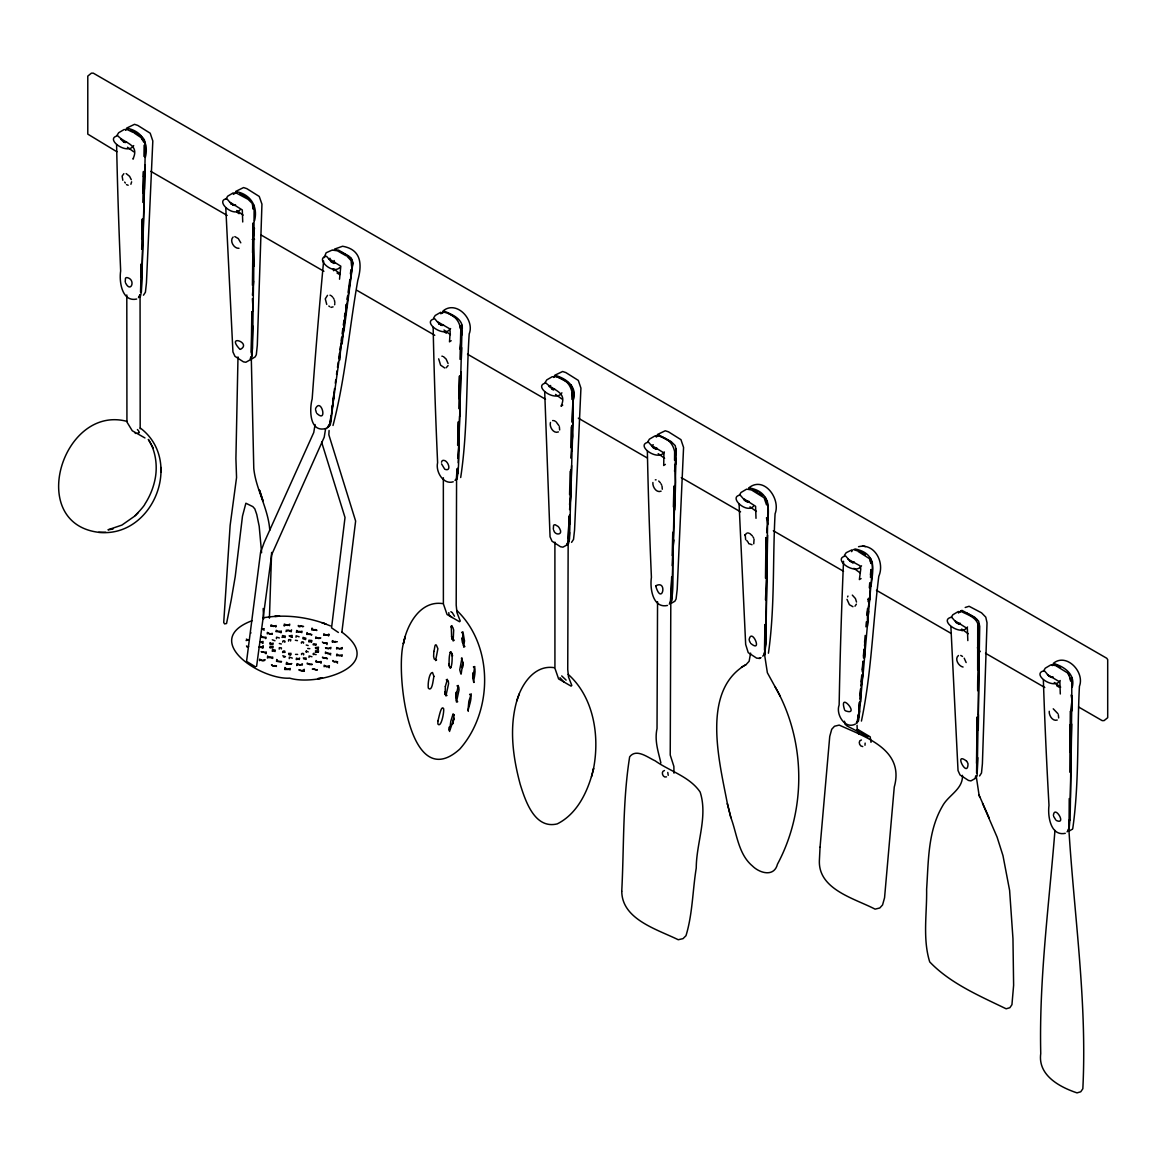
<?xml version="1.0" encoding="UTF-8"?>
<svg xmlns="http://www.w3.org/2000/svg" width="1166" height="1166" viewBox="0 0 1166 1166"><rect width="100%" height="100%" fill="white"/><g stroke="black" fill="none" stroke-linecap="round" stroke-linejoin="round"><path stroke-width="1.5" d="M271.605 552.422L269.419 618.184M126.802 294.969L126.934 422.019L132.254 430.75L144.948 437.95M140.066 294.794L140.182 428.767M351.578 266.139L351.083 260.601L347.235 256.491M352.744 263.05L330.051 424.249M443.342 477.739L443.386 603.871L447.059 614.511L459.521 621.726L460.249 621.012L456.97 612.616L456.197 605.125L456.576 477.71M554.899 542.132L554.929 668.264L558.616 678.918L571.078 686.133L571.806 685.419L568.527 677.023L567.74 669.532L568.163 541.957M657.551 601.671L657.026 728.546C654.374 740.774 658.28 751.604 660.889 762.972M670.8 603.011L670.231 755.043L673.861 766.368L674.006 773.175M867.417 626.317L867.475 612.019L869.982 597.692L870.259 582.636M468.032 710.05L468.849 701.305L471.268 693.872M252.57 252.716L252.935 223.551M251.841 311.686L251.258 352.351M252.424 285.306L253.197 222.866M252.089 311.788L251.492 354.435M280.962 632.817L279.33 631.2L276.065 631.68M621.755 891.101C624.087 846.414 622.615 800.969 629.655 756.836C636.388 748.018 648.048 757.696 655.175 760.83C669.794 771.236 689.645 776.571 700.139 792.049C708.097 816.55 696.291 843.047 696.248 868.029C692.575 890.518 692.648 913.838 685.987 935.7L683.043 938.63L678.248 939.738C657.056 929.317 621.959 919.391 621.769 891.32M764.911 624.51L764.502 650.089M765.494 578.249L765.989 537.555M765.173 624.626L764.765 650.774L764.444 654.097L762.768 656.167M765.479 599.849L767.184 562.712L766.251 537.643M766.689 532.673C767.898 514.716 774.282 492.897 750.102 488.073L748.761 488.423M976.525 763.293L977.093 717.075M977.676 669.692L977.735 624.801M977.676 690.709C977.356 668.322 980.125 646.474 977.982 624.291C975.753 616.858 966.745 614.453 960.536 611.173L958.452 613.024M977.341 717.163L976.583 773.073M1070.14 724.727L1069.805 752.274M1069.222 798.579L1069.062 826.461L1068.726 829.769L1067.065 831.839M1070.301 711.581L1069.805 772.213M1072.21 687.386C1075.591 674.881 1065.097 667.01 1054.385 663.745L1052.315 665.597M237.995 356.942L235.911 458.53L236.552 477.521L230.139 525.414L223.726 622.513L224.586 623.897L226.554 623.504L231.247 599.82L235.24 576.529L242.484 516.115L245.88 503.231L252.833 506.627L254.829 508.886L256.739 514.425L259.187 526.23L261.592 552.728M254.582 220.578C258.05 206.819 251.04 194.722 236.829 191.734L234.745 193.571M864.633 657.405L864.837 642.437L864.531 645.891M1071.948 695.825L1070.315 797.938M1071.889 710.896L1071.7 677.329M253.911 266.373L252.978 239.657L254.465 228.026M767.592 535.223L765.814 644.434L764.648 655.161M978.347 714.714L979.221 623.941M978.274 729.77L978.507 714.86M1071.685 724.057L1070.111 820.106M252.76 325.926L251.812 356.49M253.518 281.152L252.541 348.095L251.375 358.822M860.552 701.99L860.785 688.975L859.91 699.075M977.793 757.667L977.093 775.886L975.403 777.955M460.73 331.435L460.031 359.332M461.998 334.89L462.1 330.663M573.555 399.297C577.126 386.791 566.661 378.804 555.89 375.583L553.777 377.434M140.736 277.056L141.057 264.114M142.179 219.135L141.684 239.132M142.85 202.418L143.607 171.898M141.319 264.216L140.532 292.185M142.427 219.223L141.684 249.218M303.277 657.959L306.104 658.018L305.813 659.475M460.031 349.159C462.188 332.514 463.223 316.044 442.949 311.963L440.835 313.8M458.821 408.654L459.623 376.166M569.3 516.261L567.623 544.274M671.908 577.155L670.29 603.536M674.546 460.308L674.633 452.131M674.531 471.283C676.44 455.381 676.717 439.407 657.143 435.632L655.802 435.982M142.82 193.337L142.922 189.723M143.229 176.489L143.36 171.446M143.986 156.419L144.132 145.211M143.156 189.81L143.491 176.576M457.655 445.208L458.238 421.888M458.806 398.568L459.375 376.093M458.486 421.975C457.713 441.025 460.41 460.628 456.897 479.386M571.938 399.399L571.981 392.855M569.052 516.13L568.41 538.677M569.576 494.632L570.159 471.297M570.742 447.7L571.267 426.96M569.576 504.718L571.311 480.742L570.728 469.985M570.757 458.063L572.564 436.244L571.719 425.532M573.235 405.17L570.874 495.769L569.576 509.644M671.645 577.01L671.048 597.939M672.184 555.555L672.767 532.235M673.394 506.962L673.904 486.222M672.199 565.641C673.627 539.144 673.919 512.851 674.167 486.309M144.307 188.936L141.946 276.692M145.313 157.395C148.986 143.637 142.106 131.379 127.779 128.406L125.666 130.257M144.453 189.081L145.356 144.861L144.292 139.599L140.255 135.562M145.109 164.887L143.214 233.579M460.993 371.837L459.754 416.335M461.357 358.589L461.649 347.643M572.171 450.674L573.453 392.024L571.034 384.809M676.193 458.559L676.047 463.82L674.691 464.593L675.566 482.258L674.808 509.936M143.054 233.433L141.407 291.689L140.357 296.63L138.463 297.621M459.593 416.189L458.223 462.771M571.588 465.569L569.518 538.852L568.454 543.793L566.574 544.799M1068.799 825.776L1068.96 820.179M141.771 276.459L141.232 290.961M272.319 639.828L274.987 640.746M289.11 635.864L292.185 635.426L291.894 637.263M298.89 669.75L302.038 670.741L304.282 669.357L303.991 671.208M318.216 648.996L318.507 647.159L315.388 647.582M1069.936 819.625L1068.945 830.833M977.239 771.819L979.717 626.361L978.609 621.114L974.528 617.106L961.921 610.357L959.837 612.208M457.32 469.082L456.722 478.308L455.002 480.377M457.087 468.63L456.46 477.55M843.528 561.283C841.473 609.177 840.03 657.099 839.141 705.036C835.57 714.35 844.986 729.566 855.348 724.101M569.606 532.498L568.921 541.447M871.017 742.334L870.2 736.825L857.447 729.26M327.019 644.594L327.063 643.617L323.288 642.801M457.772 473.717L458.049 468.091M857.054 725.252L857.258 730.003L858.803 731.403L856.821 730.237L857.972 730.995M306.366 650.89L306.323 651.663M272.538 658.309C273.704 655.073 270.454 659.154 268.253 657.012L267.641 655.992L267.539 657.464M279.301 643.486L281.341 643.982M282.799 655.758L285.481 656.647M307.707 648.485L309.835 648.675M233.113 237.033C229.206 240.706 233.972 248.839 238.986 248.3M958.467 655.496C954.211 658.79 958.569 666.238 963.058 667.039M1049.24 711.289C1048.817 715.37 1052.577 721.608 1057.227 720.049M246.376 639.099L248.795 640.367M272.246 634.362L267.743 633.357M286.166 630.223L290.932 630.689M295.348 640.265L297.447 640.63M295.523 654.374L297.636 654.418M306.235 645.017L308.159 645.527M315.447 650.817L318.566 650.832L318.274 652.29M320.956 662.871C322.21 659.125 319.09 664.139 316.686 661.516L316.073 660.554L315.971 662.026M322.399 642.029L324.046 643.268L327.238 642.874M325.489 647.771L328.477 648.69L330.911 647.392L330.619 648.864M329.074 667.55L329.38 665.713L326.801 666.748L324.192 665.232L324.104 666.719M339.845 359.959L340.793 346.244M1058.684 717.965L1058.364 714.831M1054.953 830.425C1049.036 904.699 1039.023 978.857 1040.742 1053.539C1037.696 1075.314 1059.69 1087.091 1077.02 1092.877L1080.765 1091.77L1082.835 1088.753C1087.222 1001.929 1074.178 915.427 1068.843 828.895L1068.712 828.647M858.715 709.861L859.371 702.253M863.394 656.137L863.991 649.243M865.93 626.827L866.353 621.857M866.936 615.24L867.519 608.506M858.817 711.843L859.619 702.442M871.162 569.474L870.477 577.476M870.987 586.367C873.174 569.387 877.065 553.704 855.348 549.011L853.935 549.405M131.627 181.823L130.883 184.272M559.651 429.962L559.374 426.8M662.303 489.224L662.026 486.062M859.954 695.563L860.537 688.873M861.135 681.979L861.747 675.085M862.199 669.925L862.942 661.311M864.574 642.349L865.172 635.441M868.102 601.656L868.408 598.231M869.311 587.81L869.719 583.117M870.448 574.853L870.9 569.722M861.091 685.521L861.98 675.187M862.286 671.747L863.19 661.399M863.481 657.959L864.239 649.331M252.439 295.158L253.678 281.298L254.144 205.318M438.678 358.837L440.602 365.147L444.727 367.99M652.887 482.52C652.333 486.659 656.385 493.247 661.093 491.178M323.623 261.038C319.295 306.95 315.49 352.904 312.167 398.903C309.296 409.383 309.267 434 326.903 428.184M867.256 626.171L868.612 611.246M863.044 672.811L859.05 717.484L858.438 720.967L856.514 723.168M250.807 632.599L250.865 633.109M457.713 458.282L458.879 446.389L461.955 330.838C464.636 319.659 452.612 314.66 444.333 311.176L442.978 311.526M673.963 540.004C670.698 560.817 675.143 582.417 671.106 603.055L669.211 604.061M858.511 714.875L856.821 723.007M333.899 263.487L334.205 260.528M857.972 717.192L858.278 714.292M858.905 716.755L859.546 710.925M671.587 600.709L676.265 450.863L675.216 445.601L671.164 441.593L658.542 434.845L656.414 436.696M329.089 430.516L328.856 434.831L355.63 521.071L341.842 632.424M259.522 660.641L259.624 659.154L262.233 660.656L264.653 660.116M262.816 642.874L263.079 641.431L260.105 642.262M265.702 638.618L265.965 637.175L262.408 637.481L261.082 635.674L260.863 637.379M267.247 633.896L267.349 632.409L269.958 633.925L272.378 633.386M271.051 625.778C270.599 622.994 272.29 627.614 274.826 626.186L276.08 625.544L275.803 627.002M269.958 644.084L270.046 642.583L271.459 643.617L273.194 643.136L272.902 644.579M269.987 647.757L270.089 646.285L273.15 646.474L272.961 647.815M276.225 631.214C275.788 628.459 277.464 633.051 280 631.651L281.254 630.995L280.977 632.438M275.03 651.59L275.293 650.132L272.494 649.549L272.276 651.269L274.083 651.094M276.619 660.831L276.779 659.49L277.916 661.297L281.516 661.457M279.228 649.127L279.33 647.655L281.443 647.917L281.268 648.996M284.212 625.544L284.315 624.072L287.448 625.428L289.736 624.174L289.459 625.661M282.755 642.131C281.866 640.061 286.195 640.484 284.766 642.32M285.087 637.598L285.364 636.155L282.551 635.557L282.332 637.277M284.766 669.036L284.868 667.55L287.157 669.342L290.29 668.453L290.028 669.911M315.082 424.526L313.756 432.499L264.216 542.379L260.557 552.48L246.565 661.37L255.456 666.806M291.267 631.302L291.558 629.844M290.567 640.994L290.771 639.638L288.643 639.638L288.541 641.111M289.255 658.601L289.343 657.114L292.316 658.12M290.742 654.753L291.019 653.295L289.547 653.558C288.089 652.173 288.293 655.831 290.64 654.84M296.543 631.797L296.689 630.442L298.962 631.987L302.052 631.229L301.79 632.686M296.033 637.277L296.12 635.791L299.108 636.796M296.31 659.49L296.456 658.134L298.234 658.863L299.545 658.076L299.254 659.548M296.966 665.072L297.053 663.6L300.216 665.086L302.388 663.833L302.198 665.174M301.411 643.195C300.566 641.067 304.69 641.621 303.408 643.224M301.571 654.592C300.609 652.829 304.909 652.975 303.554 654.913M303.699 638.924L305.579 639.58L305.813 638.21L303.029 637.394L302.869 638.749M306.833 633.94L306.979 632.599L308.247 634.304L311.73 634.552M306.221 652.26L306.308 651.167L308.247 651.925M307.256 663.95C306.775 661.166 308.524 665.713 311.089 664.416L312.124 664.183M311.614 641.97L311.876 640.498L308.888 640.236L308.786 641.694M313.363 654.665L313.508 653.31L313.465 654.199L316.175 654.592M315.665 638.443L315.782 636.971L318.376 638.472L320.81 637.919M323.696 635.266L323.798 633.794L326.393 635.295L328.987 634.275L328.229 635.281C329.322 632.555 328.827 637.86 328.142 635.222L324.206 634.8M325.431 653.514L325.518 652.013L327.704 653.732L330.809 653.412M336.624 648.981L336.726 647.509L339.743 648.908L342.163 647.611L341.871 649.068M341.973 656.298L342.265 654.855L339 655.642L337.382 654.928C336.814 651.867 335.881 657.974 337.659 655.19L341.303 655.788M262.86 647.611L263.05 646.27L260.995 647.465L258.969 646.984M265.95 653.368L266.212 651.925L265.061 652.596C261.913 651.619 259.537 651.357 262.321 651.94L265.848 652.785L265.935 653.747M284.883 652.304C285.597 649.783 281.676 651.196 282.726 652.596M325.576 428.884L324.206 437.221L271.62 554.827L256.593 666.369M1070.563 711.683L1072.035 700.037L1071.088 695.053M311.949 656.75L309.092 655.977L308.99 657.464M276.415 638.662L276.517 637.175L279.374 637.948M311.876 629.451L312.036 628.11L313.304 629.815L316.758 630.077M346.419 304.588L342.104 344.043M336.508 374.432L337.003 370.905M337.484 367.377L338.213 362.072M338.708 358.545L339.437 353.254M339.933 349.713L340.414 346.185M343.314 325.139L344.028 320.052M344.495 316.656L344.961 313.26M350.441 273.544L350.922 270.031M332.893 400.652L333.607 395.507M334.074 392.082L334.569 388.555M335.298 383.25L335.779 379.722M341.142 340.895L341.638 337.353M342.119 333.826L342.848 328.535M345.69 308.013L346.171 304.501M346.9 299.239L347.628 295.785M348.124 292.243L349.829 279.84M331.756 410.796L334.321 392.184L330.998 421.48L330.182 425.051L328.083 427.339M350.602 274.287L351.214 269.783M571.821 422.063C571.836 404.296 579.036 381.078 554.506 376.37L553.15 376.72M331.756 408.916L332.179 405.797M331.1 415.606L329.337 425.401L327.267 427.66M861.062 687.197L863.219 672.942L872.372 569.008L872.372 562.741L870.477 558.295M962.431 775.332C963.203 789.236 948.264 795.183 942.507 806.07C927.786 831.139 928.53 861.178 926.62 889.264C927.057 913.299 922.481 938.615 929.71 961.892C950.173 983.39 979.629 995.91 1006.141 1008.794L1009.873 1007.701L1011.942 1004.684L1013.618 985.299L1012.962 938.63L1009.61 890.401L1002.979 855.64L997.09 837.101L982.501 803.359M750.598 653.106L749.126 661.282L746.08 664.576M668.22 775.332L667.768 772.431M276.473 665.946L272.859 665.801C270.381 662.58 271.357 667.185 275.045 665.597L276.327 666.486M337.338 641.723L336.202 641.927C333.389 643.195 332.135 638.385 332.383 641.839M303.583 626.375L298.948 625.953C297.33 624.043 298.438 628.605 301.207 626.055L302.854 626.827M317.312 669.619L316.263 669.882C313.173 668.118 310.71 669.299 313.523 669.211L317.152 670.086M315.534 408.625C321.262 396.848 327.996 423.972 316.861 413.391M334.627 304.763L334.817 303.728M327.413 658.396L323.769 658.12C321.35 655.044 322.268 659.767 325.941 657.915L327.238 658.863M264.259 628.693L261.825 629.232M286.37 664.066L286.588 662.332L288.833 664.008L291.806 663.6M340.924 344.524L344.349 328.127L352.963 262.539L351.272 258.08L348.59 255.937L338.708 250.224L334.423 249.641M337.659 661.822L333.986 661.574C331.567 658.499 332.514 663.206 336.172 661.37L337.513 663.192M593.392 769.341C599.892 736.65 594.077 697.53 568.192 674.371M591.512 776.745L593.611 768.481C588.451 790.067 578.001 813.504 557.231 823.896C534.669 829.39 525.4 800.925 520.225 784.339C512.953 757.39 509.017 728.269 516.771 700.985C521.333 684.457 534.494 664.562 554.112 667.666M403.465 643.253C395.536 671.354 408.537 795.401 459.812 749.068C493.131 711.333 493.699 645.629 456.678 610.314M403.538 642.991C407.123 624.408 420.387 600.388 442.555 603.58M324.09 257.657L326.159 252.76L332.266 250.034M550.469 422.442C549.099 426.741 553.515 434.043 558.427 431.916M745.234 534.64L745.016 535.456L746.386 533.372M448.094 365.556L446.184 367.756M441.491 462.202L442.016 460.993A5.276 2.973 60.2 0 1 443.663 460.366C448.269 460.351 451.81 471.632 445.31 469.446M745.191 534.815L745.672 539.756M242.732 221.977L242.295 209.938L230.343 202.476M756.005 518.316L755.583 506.292L743.748 498.727M967.824 640.6L967.386 628.561L955.42 621.099M1060.302 693.989L1059.865 681.964L1047.418 674.648M519.278 693.887L516.771 700.985M856.383 604.148L854.999 606.189M226.102 198.818L227.72 196.165L233.287 192.842M454.492 616.231L452.248 612.587M951.194 617.455L952.811 614.788L958.379 611.48M864.983 745.249L865.143 743.092M847.624 596.905L847.944 596.045M250.267 358.618L250.879 357.015M975.344 777.241L975.971 775.652M1067.823 830.629L1068.464 829.041M739.375 495.156L741.008 492.489L746.561 489.181M1043.657 670.844L1045.29 668.176L1050.858 664.868M250.53 359.317L251.156 357.758M567.361 543.56L568.017 541.957M975.621 777.941L976.248 776.381M117.008 135.373L118.67 132.72L124.237 129.484M139.526 297.111L140.168 295.537M433.563 318.129L435.21 315.476L440.777 312.255M545.12 382.535L546.781 379.883L552.349 376.662M647.771 441.797L649.418 439.145L654.986 435.924M764.43 654.418L765.639 643.938L767.84 507.662L767.417 501.657L765.275 497.314M139.25 296.397L139.92 294.794M669.998 602.822L670.669 601.219M456.693 478.643L457.378 477.04M844.388 555.351L846.195 552.699L851.734 549.973M857.476 721.841L858.293 720.18M461.998 657.93L459.739 669.794L460.876 673.846M233.36 194.387L235.445 192.55L248.037 199.299L252.133 203.307L253.255 208.525M328.273 426.333L329.162 424.613M851.661 551.649L852.55 550.075M753.746 543.779L754.067 539.158M284.154 625.923L286.326 624.655L288.293 625.18M285.962 631.564L288.133 630.325L291.296 631.797M296.805 665.567L297.49 664.605L301.047 664.78M316.103 638.064L320.111 638.385M299.312 670.275L304.034 671.325M315.505 648.456L318.26 649.112M337.105 648.485L340.647 648.646M267.408 657.959L269.987 656.924L272.582 658.426M448.793 612.631L449.041 614.876L452.044 617.499M138.244 512.559C128.537 522.31 144.001 507.137 145.036 503.843C150.079 496.06 153.577 487.315 155.267 478.191C157.527 466.006 155.865 450.848 148.33 439.436L153.154 447.846M460.687 477.521C467.799 430.604 466.109 381.617 469.184 333.957C475.028 319.499 456.241 299.924 443.138 310.899M768.423 653.222C774.967 607.661 772.562 560.059 775.084 513.783C780.914 498.786 764.036 475.626 748.922 487.796M1072.705 828.909C1079.425 782.328 1076.932 733.633 1079.425 686.308C1085.036 671.922 1066.19 652.304 1053.219 663.483M861.426 721.069C871.41 673.963 872.736 624.32 878.8 576.266C884.95 562.362 874.573 542.89 858.54 546.694M134.673 516.144L121.92 525.079L108.001 529.801L112.971 529.043M333.01 425.488C345.325 378.44 349.275 328.477 357.802 280.292C362.101 264.988 361.81 249.641 342.6 246.245L334.598 249.087M870.215 598.639L868.014 599.499M133.478 158.649L132.939 159.072C140.007 144.088 124.704 143.651 117.824 135.795C103.789 138.448 127.473 155.88 133.696 145.604M450.601 667.666L450.076 668.031C453.428 666.34 451.417 648.063 452.466 656.152L452 653.31L450.032 652.29L451.125 651.794C447.817 653.499 449.814 671.878 448.764 663.6M315.155 652.275L317.895 652.217M571.573 542.365L573.526 539.406L574.547 530.093L580.93 388.147L578.307 380.393L565.86 372.581L562.624 371.502L554.695 375.306M979.571 775.958L981.495 773L982.399 763.774L987.019 622.761L985.78 617.164L981.553 612.835L969.106 606.276L965.2 607.486M143.462 295.202L145.415 292.229L146.435 282.93L152.819 140.969L150.21 133.23L137.763 125.418L134.513 124.325L126.584 128.143M339.525 279.213L340.793 266.183L328.885 258.735L330.109 258.342M296.383 632.278L299.531 631.389L301.192 632.147M282.259 637.379L284.14 637.088M451.169 340.72L449.493 341.827L450.193 331.683L449.231 328.521L437.498 321.743M562.712 405.127L561.05 406.234C567.857 391.834 553.019 390.523 546.023 383.016C531.987 385.669 555.672 403.101 561.895 392.811M270.906 626.244L272.086 625.53L275.788 626.433M665.363 464.389L663.702 465.496L663.95 452.933L651.692 445.412L653.295 444.771M225.796 207.971L232.938 351.943L234.949 356.3L243.417 361.839L245.837 362.262L250.369 359.726M251.798 358.909L255.15 356.883L256.316 354.726L257.307 345.151L261.942 204.137L259.246 196.442L246.798 188.63L243.548 187.566L235.649 191.457M975.461 778.349L970.928 780.885L968.509 780.462L960.026 774.938L958.029 770.566L950.888 626.594M1069.368 830.935L1072.05 829.347M286.297 664.168L291.077 664.11M284.621 669.488L289.401 669.43M332.31 641.941L335.589 641.46M657.347 434.568L665.261 430.764L668.526 431.857L680.959 439.669L683.567 447.409L677.198 589.355L676.076 599.003L674.881 601.19L671.529 603.157M567.478 544.682L562.916 547.16L560.496 546.737L552.014 541.199L550.06 536.797L544.697 391.747M246.099 640.557L249.349 639.755M741.474 667.141L745.919 664.678C700.46 690.782 719.684 762.622 727.409 803.826L727.453 804.03M136.699 299.035C121.905 302.315 118.99 281.472 120.666 270.964C118.845 228.857 117.46 186.72 116.6 144.584M550.658 385.509L548.851 386.354L553.631 389.75L551.839 389.225M453.239 481.791C443.371 485.012 435.399 471.603 437.614 462.698C435.574 417.603 434.073 372.479 433.154 327.34M461.197 673.89L462.873 662.332L462.465 667.593L462.873 662.39L461.401 658.265M667.448 605.46C652.668 608.739 649.739 587.897 651.415 577.389C649.593 535.281 648.209 493.16 647.363 451.009M123.873 173.69L122.124 176.081L122.824 180.278M450.615 328.564C444.392 338.84 420.722 321.452 434.743 318.77L439.553 324.337L438.824 323.638L442.351 325.503L440.559 324.979M664.372 451.971C658.149 462.246 634.479 444.858 648.5 442.176L653.31 447.744L652.581 447.044L656.108 448.91L654.315 448.385M861.528 565.802C855.305 576.091 831.62 558.66 845.656 556.007L850.466 561.575L849.752 560.875L853.264 562.741L851.486 562.216M967.532 627.002C961.309 637.277 937.624 619.86 951.66 617.208L956.455 622.761L955.741 622.076L959.268 623.941L957.475 623.416M1060.229 680.521C1054.006 690.797 1030.336 673.409 1044.357 670.727L1049.167 676.295L1048.438 675.595L1051.965 677.461L1050.172 676.936M739.084 504.31L745.672 644.477L748.237 652.654L756.705 658.178L759.824 658.251M759.124 658.601L760.99 657.639M1065.272 833.326C1050.551 836.459 1047.564 815.996 1048.992 805.415C1046.631 763.628 1044.736 721.812 1043.366 679.982M861.062 578.598L859.371 579.575L860.77 569.023L859.969 565.772L848.003 559.243M139.06 296.426L140.153 295.887M669.823 602.851L670.902 602.312M567.157 543.575L568.265 543.05M327.923 426.552L329.162 425.969M664.46 770.522C660.335 771.265 662.929 778.436 666.486 776.862M861.397 739.987C857.782 740.323 859.138 746.619 862.753 746.575M327.515 295.348L325.27 298.831L326.742 304.428M473.906 682.504C472.478 682.766 477.521 668.555 473.381 666.894L474.795 666.558L472.711 678.087L473.134 672.782L472.726 678.014L473.833 682.314M333.068 306.877L330.984 307.387M254.552 239.321L252.235 239.409M240.109 209.851C233.142 217.78 214.544 200.377 226.816 198.716L231.626 204.283L230.897 203.584L234.424 205.449L232.632 204.924M339.831 267.437C332.878 275.351 314.281 257.963 326.538 256.301L331.363 261.869L330.634 261.169L334.146 263.035L332.368 262.51M753.484 506.263C746.532 514.177 727.919 496.774 740.206 495.113L745.001 500.68L744.287 499.981L747.8 501.846L746.021 501.322M252.206 620.633C199.809 640.265 260.747 680.026 289.693 678.146C317.298 686.585 388.118 665.859 341.682 631.987M333.053 250.194L337.338 250.777L345.996 255.718M311.73 629.917L315.49 629.611L316.686 630.544M306.687 634.406L310.433 634.1L311.643 635.033M125.039 129.557L126.394 129.193L132.837 132.254M747.377 489.239L751.443 489.939L764.065 497.751L766.528 504.863M276.473 661.297L281.37 661.996M325.751 648.369L329.395 648.427M1051.674 664.912L1055.726 665.611L1068.362 673.423L1070.811 680.536M441.754 313.042L443.124 312.692M655.962 436.725L657.332 436.361M749.038 489.093L750.408 488.729M1053.335 664.766L1054.691 664.416L1060.535 667.127M235.751 192.74L237.135 192.405M960.842 611.363L962.212 611.028M270.25 647.728L272.319 647.771M246.871 646.897L248.606 646.489M296.514 659.49L297.49 659.256M125.709 142.208L126.584 142.019L123.654 142.004L120.71 139.118M442.628 325.183L443.503 324.979L441.404 325.212M553.908 389.429L554.783 389.24L552.684 389.459M853.541 562.42L854.416 562.231L852.317 562.464M959.545 623.621L960.42 623.431L958.321 623.664M334.423 262.714L335.312 262.525L333.214 262.758M656.385 448.589L657.274 448.4L655.175 448.633M139.016 432.921L138.04 432.79M262.991 617.834C284.023 614.205 306.002 616.625 325.955 624.072L321.918 622.615L330.444 625.909M468.309 711.362C466.808 710.794 473.848 696.277 469.65 694.324L470.364 694.397M317.72 678.656L322.486 678.058L318.041 678.627M127.05 421.407C62.687 404.121 25.856 523.301 98.658 532.323C152.921 538.269 184.053 460.861 140.27 428.009M233.477 205.172L235.576 204.939M746.852 501.569L748.966 501.336M1051.018 677.169L1053.117 676.95M451.184 667.535L449.231 666.515M324.644 666.34L328.418 666.631L329.133 667.681M316.511 661.647L320.3 661.953L321 662.988M283.017 652.231L284.621 652.406M308.975 641.694L311.293 641.883M326.378 653.266L328.258 653.135L330.707 654.898M260.062 660.218L263.851 660.626M270.512 644.171L271.678 644.113M747.348 532.964L748.951 533.139M655.321 479.853L656.079 479.824M752.026 544.726L748.528 543.531M552.655 420.576L553.442 420.562M98.658 532.323L105.771 532.264M308.349 663.76L311.978 664.635M303.714 658.877L305.769 659.271M262.467 637.073L265.731 638.064M283.469 656.954L284.621 657.085M561.691 675.916L566.108 680.099M240.385 349.392C252.293 342.848 225.504 333.709 239.657 349.042M128.173 185.234L126.496 184.636M852.958 606.714L849.416 604.702L846.997 599.353M441.885 356.169L442.73 356.359M234.832 236.596L238.301 238.593L240.794 242.82M259.872 646.707L262.889 648.107M261.548 628.663L264.157 630.165M290.115 636.519L291.952 637.394M123.654 142.004L125.432 142.529L124.485 142.252M865.361 546.635L862.519 545.673M563.965 682.037L559.971 677.694M856.34 722.876L856.821 722.308M853.964 549.682L856.748 550.702M556.182 376.239L568.352 382.725M658.834 435.501L671.004 441.987M260.645 641.664L262.831 643.384M126.176 173.588L129.586 176.328L131.277 179.637M554.287 420.766L555.176 421.159M330.007 295.173L330.911 295.581M960.755 655.423L962.518 656.443M1053.233 708.811L1057.941 713.694M450.863 611.698L451.781 612.223M340.487 251.739L343.664 253.445M857.987 551.372L869.311 558.558L871.206 562.93M130.767 130.082L139.075 134.833M239.802 193.41L249.291 198.89M448.895 313.683L455.615 317.589M753.076 489.749L757.827 492.3M858.351 550.687L865.463 554.71M966.468 612.893L972.007 616.056M116.906 151.769L87.785 134.119L87.785 76.096L91.385 73.166L93.295 73.152L1106.767 658.265L1107.7 659.665L1107.7 717.688L1104.1 720.603L1102.191 720.632L1078.579 706.99M150.808 171.344L227.181 215.448M261.257 235.109L323.9 271.284M356.752 290.247L434.758 335.283M467.522 354.202L545.528 399.238M578.292 418.157L646.941 457.786M681.265 477.608L740.556 511.845M773.32 530.749L843.528 571.282M876.438 590.288L951.339 633.532M985.503 653.251L1044.78 687.488M863.292 733.997L868.247 736.839L847.07 725.981L844.854 723.955L844.49 721.229M338.373 632.468L331.552 627.847L345.019 517.515L321.612 442.103M664.605 458.311L658.192 453.676M561.968 399.049L555.555 394.414M450.397 334.642L443.998 330.022M133.857 151.886L127.444 147.251M1060.681 687.138L1054.268 682.504M968.203 633.736L961.79 629.115M756.399 511.451L749.986 506.831M860.26 572.987L853.92 568.323M243.111 215.112L236.698 210.492M339.816 273.514L333.52 268.821M1056.644 685.71L1059.413 687.372M337.018 273.004L339.772 274.651M759.008 493.029L762.564 495.229M134.075 132.909L141.756 138.054L143.812 142.325M344.844 254.173L347.191 255.645M1056.483 820.558C1067.109 825.207 1054.399 804.146 1053.408 815.515M749.84 533.547L752.376 535.864M444.333 331.8L446.345 333.214M443.605 356.752L446.141 359.084L448.079 363.53M237.062 212.27L239.074 213.699M328.827 306.031L329.701 306.643M852.317 595.112L855.436 598.552L856.514 602.035M135.766 433.49L134.877 432.746M247.702 646.766L246.478 645.964M974.382 617.514L977.079 619.598M348.372 256.374L352.219 260.514M444.581 468.936L441.535 463.864M845.248 710.721C861.528 716.886 838.077 689.558 844.621 709.919M977.385 647.742L980.242 651.648M658.703 481.048L660.35 482.753M556.051 421.786L558.937 425.648M331.771 296.193L332.587 296.995M137.413 429.54L138.273 430.487M1055.769 819.902L1053.656 816.433M750.817 643.472C763.336 653.864 751.472 626.608 749.111 639.828M966.541 761.092C952.899 750.627 967.765 779.325 968.013 763.803A5.262 2.653 58.4 0 0 966.541 761.092M748.28 542.496L746.794 540.514M124.602 182.085L125.389 183.033M1068.056 673.89L1069.426 675.799M141.45 138.521L142.791 140.445M964.18 658.163L966.148 662.565M138.637 430.954L139.25 432.222M333.316 297.971L333.913 299.05M780.243 696.219L767.359 672.724L764.342 653.077M774.909 686.439C805.808 740.133 806.726 809.627 777.46 864.195C774.078 877.532 759.474 873.043 752.434 865.974C738.297 854.124 736.985 833.879 730.863 817.585L727.409 803.826L730.863 817.585M753.047 536.914L753.644 538.007M750.234 642.597L749.374 640.746M553.69 530.151C554.797 535.719 563.353 535.15 559.826 529A5.276 3.046 58.8 0 0 558.091 526.449L555.22 524.773A5.276 2.973 60.2 0 0 553.573 525.4L553.311 529.204M125.593 282.988C130.927 293.774 136.131 279.374 127.123 277.61A5.276 2.973 60.2 0 0 125.476 278.237L125.214 282.041M961.411 629.465L962.139 630.893M661.035 483.817L661.603 484.925M989.205 818.051L979.076 795.154L976.35 776.964M316.336 412.487L315.52 409.558M333.039 269.244L333.651 270.745M979.702 797.005L979.076 795.154M858.351 731.607L858.657 734.012M870.259 560.977L870.9 563.47M334.409 300.216L334.861 302.592M269.769 530.239C268.399 508.697 255.733 488.948 253.78 468.368L251.273 356.869M766.485 517.719L767.753 524.365M1070.213 678.204L1070.563 681.046M252.643 206.178L252.978 209.02M460.104 325.62L460.424 328.462M675.799 448.444L676.149 454.507M461.59 324.775L461.911 327.617M252.395 298.671L253.182 311.147M569.591 514.949L570.057 523.855M161.17 472.347L160.981 467.493M263.181 608.506L263.589 618.986M464.476 640.921L463.252 633.575L461.634 632.482L462.887 631.783L462.538 642.685L462.202 637.729L463.266 645.454L464.913 646.474L463.674 647.145L464.476 640.921M437.906 720.938L437.877 724.013C440.996 728.313 444.115 712.936 443.678 708.782C441.287 704.147 438.955 717.644 437.906 720.938M454.099 714.845L452.7 723.969L454.07 718.154L449.522 731.461L450.776 721.302L453.093 713.854L454.099 714.845M451.315 627.468L451.621 636.563L452.321 639.201L454.259 640.207L453.137 640.936L453.676 630.004L452.802 627.366L450.863 626.419L451.956 625.632L451.315 627.468M315.899 644.929L313.712 644.885C312.357 644.987 313.333 642.626 315.403 644.419L316.146 644.026L315.899 644.929M433.854 651.444L433.606 656.443L434.277 659.14L436.55 659.941L435.603 660.554L437.891 648.704L436.288 644.973C434.539 643.734 434.889 648.442 433.854 651.444M449.245 730.178L449.42 726.986L449.245 730.178M820.048 847.201L819.363 860.945C818.547 889.658 854.824 898.549 875.083 909.145L879.791 907.979L882.56 904.947L884.557 897.776L894.264 787.021C904.729 749.636 865.784 737.189 839.199 725.092L834.506 726.243L831.722 729.275L829.74 736.446L820.048 847.201M655.686 585.871C661.822 607.005 668.147 579.065 655.686 585.871M456.3 692.283L456.052 700.577L457.67 701.713L456.431 702.063L459.04 689.893L458.792 686.993L457.028 685.856L458.267 685.477L455.775 697.705L456.3 692.283M445.339 686.468L445.15 694.499L444.771 691.657L445.15 694.499L446.986 695.417L445.908 695.883L448.604 683.64L448.254 680.798L446.301 679.778L447.394 679.341L445.339 686.468M433.898 676.367C433.052 680.361 432.411 689.587 429.423 689.019L428.286 688.057C427.66 683.305 429.365 672.33 432.528 672.52L433.898 676.367M405.2 636.592L403.392 643.545L405.2 636.592M263.05 646.27L262.539 647.145L263.137 646.153M264.726 659.752L264.143 660.612L264.799 659.65M342.09 647.728L341.419 648.587L342.163 647.611M279.549 616.202L274.87 616.391L279.549 616.202M262.933 500.68L259.566 490.332L262.933 500.68M452.379 639.289L451.577 636.461L452.321 639.201"/></g></svg>
